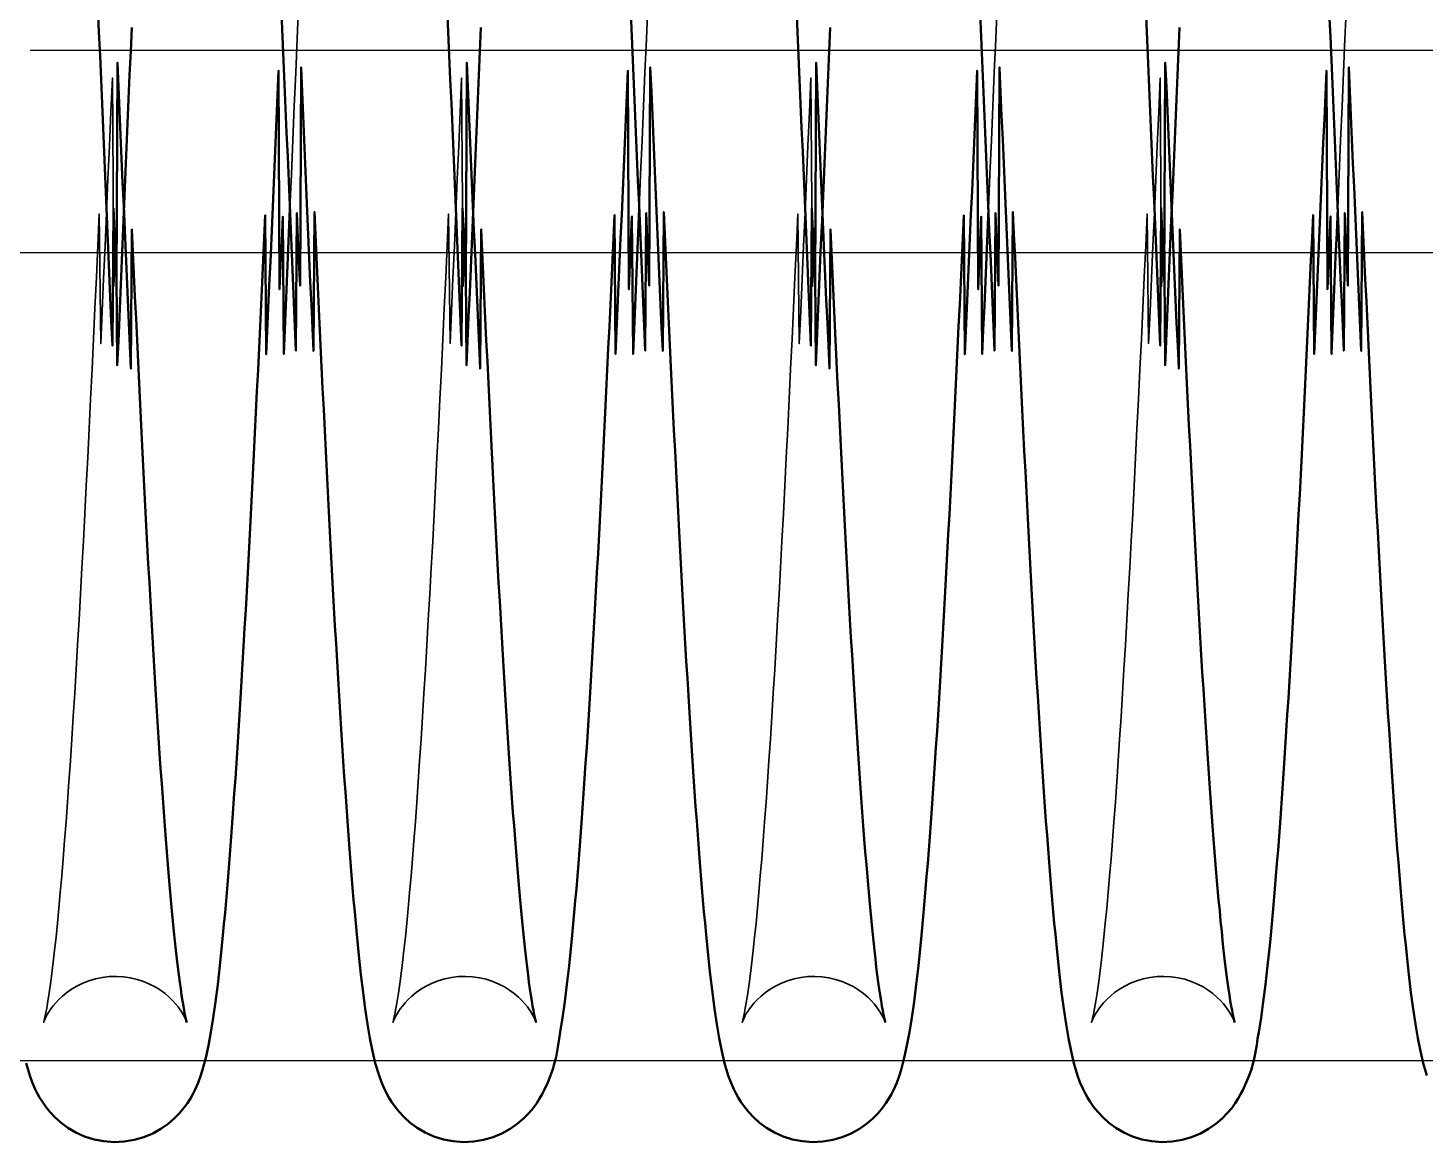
# Model space of a CAD drawing. Header units: millimetres. Extents: x 1448 to 104164, y -19509 to -89.
# Drawn here: x 81597.3 to 81666.4, y -3056.7 to -3001.5 of the extents above; entities that cross this region are included whole.
import ezdxf

# ---------------------------------------------------------------- set-up
doc = ezdxf.new("R2010")
doc.units = ezdxf.units.MM
doc.header["$LTSCALE"] = 60
doc.header["$MEASUREMENT"] = 0
doc.linetypes.add('CENTER', pattern=[2, 1.25, -0.25, 0.25, -0.25])
doc.layers.get('0').update_dxf_attribs({"linetype": 'CONTINUOUS'})
doc.layers.add('cen', color=14, linetype='CONTINUOUS')
doc.layers.add('가려진 것(ISO)', color=7, linetype='CONTINUOUS', lineweight=35)
doc.layers.add('가시적인 것(ISO)', color=7, linetype='CONTINUOUS', lineweight=50)

# ---------------------------------------------------------------- blocks, each defined once
blk = doc.blocks.new('토션스프링1')
at = {"layer": '가려진 것(ISO)', "flags": 128}
for points in [[(21463145.864, -50955456.939), (21463145.792, -50955458.591), (21463145.72, -50955460.254), (21463145.648, -50955461.926), (21463145.577, -50955463.606), (21463145.505, -50955465.292), (21463145.433, -50955466.982)], [(21463163.139, -50955456.936), (21463163.068, -50955458.59), (21463162.996, -50955460.254), (21463162.924, -50955461.927), (21463162.852, -50955463.607), (21463162.78, -50955465.293), (21463162.709, -50955466.981)], [(21463180.415, -50955456.939), (21463180.343, -50955458.591), (21463180.272, -50955460.254), (21463180.2, -50955461.926), (21463180.128, -50955463.606), (21463180.056, -50955465.292), (21463179.984, -50955466.982)], [(21463197.691, -50955456.936), (21463197.619, -50955458.59), (21463197.547, -50955460.254), (21463197.476, -50955461.927), (21463197.404, -50955463.607), (21463197.332, -50955465.293), (21463197.26, -50955466.981)], [(21463140.335, -50955507.244), (21463140.331, -50955507.229), (21463140.311, -50955507.177), (21463140.27, -50955507.083), (21463140.2, -50955506.94), (21463140.149, -50955506.847), (21463140.084, -50955506.739), (21463140.003, -50955506.617), (21463139.903, -50955506.478), (21463139.78, -50955506.326), (21463139.633, -50955506.163), (21463139.459, -50955505.994), (21463139.258, -50955505.822), (21463139.027, -50955505.652), (21463138.771, -50955505.491), (21463138.491, -50955505.344), (21463138.191, -50955505.217), (21463137.872, -50955505.114), (21463137.538, -50955505.035), (21463137.195, -50955504.985), (21463136.849, -50955504.965), (21463136.501, -50955504.976), (21463136.157, -50955505.017), (21463135.82, -50955505.086), (21463135.496, -50955505.182), (21463135.19, -50955505.303), (21463134.903, -50955505.445), (21463134.639, -50955505.602), (21463134.4, -50955505.768), (21463134.19, -50955505.94), (21463134.008, -50955506.111), (21463133.853, -50955506.277), (21463133.723, -50955506.432), (21463133.616, -50955506.572), (21463133.528, -50955506.699), (21463133.458, -50955506.811), (21463133.402, -50955506.91), (21463133.327, -50955507.065), (21463133.284, -50955507.166), (21463133.262, -50955507.224), (21463133.255, -50955507.244), (21463133.258, -50955507.234), (21463133.268, -50955507.197), (21463133.283, -50955507.137), (21463133.302, -50955507.056), (21463133.349, -50955506.837), (21463133.405, -50955506.547), (21463133.467, -50955506.195), (21463133.531, -50955505.788), (21463133.596, -50955505.333), (21463133.662, -50955504.827), (21463133.729, -50955504.272), (21463133.798, -50955503.671), (21463133.867, -50955503.023), (21463133.937, -50955502.331), (21463134.007, -50955501.596), (21463134.078, -50955500.819), (21463134.149, -50955500.001), (21463134.22, -50955499.144), (21463134.292, -50955498.25), (21463134.363, -50955497.319), (21463134.433, -50955496.353), (21463134.504, -50955495.347), (21463134.576, -50955494.304), (21463134.647, -50955493.225), (21463134.718, -50955492.111), (21463134.79, -50955490.962), (21463134.862, -50955489.781), (21463134.933, -50955488.569), (21463135.005, -50955487.327), (21463135.076, -50955486.056), (21463135.148, -50955484.757), (21463135.219, -50955483.432), (21463135.291, -50955482.082), (21463135.362, -50955480.705), (21463135.433, -50955479.3), (21463135.505, -50955477.869), (21463135.577, -50955476.413), (21463135.648, -50955474.934), (21463135.72, -50955473.433), (21463135.792, -50955471.913), (21463135.864, -50955470.373), (21463135.935, -50955468.817), (21463136.007, -50955467.245), (21463136.079, -50955473.659), (21463136.15, -50955472.061), (21463136.221, -50955470.451), (21463136.293, -50955468.826), (21463136.365, -50955467.186), (21463136.436, -50955465.534), (21463136.508, -50955463.871), (21463136.58, -50955462.2), (21463136.651, -50955460.521), (21463136.723, -50955470.836), (21463136.795, -50955469.147)], [(21463157.611, -50955507.244), (21463157.606, -50955507.229), (21463157.587, -50955507.177), (21463157.546, -50955507.083), (21463157.475, -50955506.94), (21463157.424, -50955506.847), (21463157.36, -50955506.739), (21463157.279, -50955506.616), (21463157.178, -50955506.478), (21463157.055, -50955506.325), (21463156.908, -50955506.162), (21463156.734, -50955505.993), (21463156.533, -50955505.821), (21463156.303, -50955505.652), (21463156.046, -50955505.491), (21463155.766, -50955505.344), (21463155.465, -50955505.217), (21463155.146, -50955505.113), (21463154.813, -50955505.035), (21463154.47, -50955504.985), (21463154.122, -50955504.965), (21463153.775, -50955504.976), (21463153.431, -50955505.017), (21463153.094, -50955505.087), (21463152.77, -50955505.183), (21463152.464, -50955505.304), (21463152.177, -50955505.445), (21463151.913, -50955505.603), (21463151.675, -50955505.77), (21463151.464, -50955505.941), (21463151.283, -50955506.112), (21463151.128, -50955506.278), (21463150.998, -50955506.433), (21463150.892, -50955506.574), (21463150.805, -50955506.702), (21463150.735, -50955506.815), (21463150.68, -50955506.913), (21463150.604, -50955507.065), (21463150.56, -50955507.166), (21463150.538, -50955507.223), (21463150.53, -50955507.244), (21463150.533, -50955507.234), (21463150.544, -50955507.197), (21463150.56, -50955507.136), (21463150.579, -50955507.055), (21463150.626, -50955506.836), (21463150.68, -50955506.549), (21463150.741, -50955506.199), (21463150.805, -50955505.792), (21463150.872, -50955505.333), (21463150.938, -50955504.828), (21463151.005, -50955504.275), (21463151.074, -50955503.674), (21463151.143, -50955503.027), (21463151.212, -50955502.336), (21463151.283, -50955501.601), (21463151.353, -50955500.825), (21463151.424, -50955500.007), (21463151.495, -50955499.15), (21463151.567, -50955498.254), (21463151.638, -50955497.322), (21463151.709, -50955496.353), (21463151.78, -50955495.35), (21463151.851, -50955494.31), (21463151.922, -50955493.232), (21463151.994, -50955492.119), (21463152.065, -50955490.971), (21463152.137, -50955489.79), (21463152.208, -50955488.577), (21463152.28, -50955487.333), (21463152.352, -50955486.061), (21463152.423, -50955484.76), (21463152.495, -50955483.433), (21463152.566, -50955482.08), (21463152.638, -50955480.703), (21463152.709, -50955479.301), (21463152.781, -50955477.873), (21463152.852, -50955476.418), (21463152.924, -50955474.94), (21463152.996, -50955473.44), (21463153.067, -50955471.919), (21463153.139, -50955470.378), (21463153.211, -50955468.82), (21463153.283, -50955467.246), (21463153.354, -50955473.657), (21463153.426, -50955472.056), (21463153.498, -50955470.443), (21463153.569, -50955468.82), (21463153.64, -50955467.183), (21463153.712, -50955465.534), (21463153.784, -50955463.872), (21463153.855, -50955462.202), (21463153.927, -50955460.523), (21463153.999, -50955470.837), (21463154.071, -50955469.147)], [(21463174.887, -50955507.244), (21463174.882, -50955507.229), (21463174.863, -50955507.177), (21463174.822, -50955507.083), (21463174.751, -50955506.94), (21463174.7, -50955506.847), (21463174.635, -50955506.739), (21463174.554, -50955506.617), (21463174.454, -50955506.478), (21463174.331, -50955506.326), (21463174.184, -50955506.163), (21463174.011, -50955505.994), (21463173.809, -50955505.822), (21463173.579, -50955505.652), (21463173.323, -50955505.491), (21463173.043, -50955505.344), (21463172.742, -50955505.217), (21463172.423, -50955505.114), (21463172.09, -50955505.035), (21463171.747, -50955504.985), (21463171.4, -50955504.965), (21463171.053, -50955504.976), (21463170.708, -50955505.017), (21463170.371, -50955505.086), (21463170.048, -50955505.182), (21463169.742, -50955505.303), (21463169.455, -50955505.445), (21463169.19, -50955505.602), (21463168.952, -50955505.768), (21463168.742, -50955505.94), (21463168.56, -50955506.111), (21463168.404, -50955506.277), (21463168.275, -50955506.432), (21463168.167, -50955506.572), (21463168.08, -50955506.699), (21463168.009, -50955506.811), (21463167.954, -50955506.91), (21463167.879, -50955507.065), (21463167.835, -50955507.166), (21463167.813, -50955507.224), (21463167.806, -50955507.244), (21463167.809, -50955507.234), (21463167.82, -50955507.197), (21463167.835, -50955507.137), (21463167.853, -50955507.056), (21463167.9, -50955506.837), (21463167.956, -50955506.547), (21463168.018, -50955506.195), (21463168.082, -50955505.788), (21463168.147, -50955505.333), (21463168.213, -50955504.827), (21463168.281, -50955504.272), (21463168.349, -50955503.671), (21463168.418, -50955503.023), (21463168.488, -50955502.331), (21463168.559, -50955501.596), (21463168.629, -50955500.819), (21463168.701, -50955500.001), (21463168.772, -50955499.144), (21463168.843, -50955498.25), (21463168.914, -50955497.319), (21463168.985, -50955496.353), (21463169.056, -50955495.347), (21463169.127, -50955494.304), (21463169.198, -50955493.225), (21463169.27, -50955492.111), (21463169.341, -50955490.962), (21463169.413, -50955489.781), (21463169.485, -50955488.569), (21463169.556, -50955487.327), (21463169.628, -50955486.056), (21463169.699, -50955484.757), (21463169.771, -50955483.432), (21463169.842, -50955482.082), (21463169.913, -50955480.705), (21463169.985, -50955479.3), (21463170.057, -50955477.869), (21463170.128, -50955476.413), (21463170.2, -50955474.934), (21463170.272, -50955473.433), (21463170.343, -50955471.913), (21463170.415, -50955470.373), (21463170.487, -50955468.817), (21463170.559, -50955467.245), (21463170.63, -50955473.659), (21463170.702, -50955472.061), (21463170.773, -50955470.451), (21463170.844, -50955468.826), (21463170.916, -50955467.186), (21463170.988, -50955465.534), (21463171.059, -50955463.871), (21463171.131, -50955462.2), (21463171.203, -50955460.521), (21463171.275, -50955470.836), (21463171.347, -50955469.147)], [(21463192.163, -50955507.244), (21463192.158, -50955507.229), (21463192.138, -50955507.177), (21463192.098, -50955507.083), (21463192.027, -50955506.94), (21463191.976, -50955506.847), (21463191.911, -50955506.739), (21463191.83, -50955506.616), (21463191.73, -50955506.478), (21463191.607, -50955506.325), (21463191.459, -50955506.162), (21463191.286, -50955505.993), (21463191.085, -50955505.821), (21463190.854, -50955505.652), (21463190.597, -50955505.491), (21463190.317, -50955505.344), (21463190.017, -50955505.217), (21463189.698, -50955505.113), (21463189.364, -50955505.035), (21463189.021, -50955504.985), (21463188.674, -50955504.965), (21463188.327, -50955504.976), (21463187.982, -50955505.017), (21463187.645, -50955505.087), (21463187.322, -50955505.183), (21463187.015, -50955505.304), (21463186.729, -50955505.445), (21463186.465, -50955505.603), (21463186.226, -50955505.77), (21463186.016, -50955505.941), (21463185.834, -50955506.112), (21463185.679, -50955506.278), (21463185.55, -50955506.433), (21463185.443, -50955506.574), (21463185.356, -50955506.702), (21463185.287, -50955506.815), (21463185.232, -50955506.913), (21463185.155, -50955507.065), (21463185.111, -50955507.166), (21463185.089, -50955507.223), (21463185.082, -50955507.244), (21463185.085, -50955507.234), (21463185.095, -50955507.197), (21463185.111, -50955507.136), (21463185.131, -50955507.055), (21463185.177, -50955506.836), (21463185.232, -50955506.549), (21463185.292, -50955506.199), (21463185.357, -50955505.792), (21463185.423, -50955505.333), (21463185.49, -50955504.828), (21463185.557, -50955504.275), (21463185.625, -50955503.674), (21463185.694, -50955503.027), (21463185.764, -50955502.336), (21463185.834, -50955501.601), (21463185.905, -50955500.825), (21463185.976, -50955500.007), (21463186.047, -50955499.15), (21463186.118, -50955498.254), (21463186.189, -50955497.322), (21463186.261, -50955496.353), (21463186.332, -50955495.35), (21463186.403, -50955494.31), (21463186.474, -50955493.232), (21463186.545, -50955492.119), (21463186.617, -50955490.971), (21463186.688, -50955489.79), (21463186.76, -50955488.577), (21463186.832, -50955487.333), (21463186.903, -50955486.061), (21463186.975, -50955484.76), (21463187.046, -50955483.433), (21463187.118, -50955482.08), (21463187.189, -50955480.703), (21463187.261, -50955479.301), (21463187.332, -50955477.873), (21463187.404, -50955476.418), (21463187.475, -50955474.94), (21463187.547, -50955473.44), (21463187.619, -50955471.919), (21463187.691, -50955470.378), (21463187.763, -50955468.82), (21463187.834, -50955467.246), (21463187.906, -50955473.657), (21463187.978, -50955472.056), (21463188.049, -50955470.443), (21463188.12, -50955468.82), (21463188.192, -50955467.183), (21463188.263, -50955465.534), (21463188.335, -50955463.872), (21463188.407, -50955462.202), (21463188.479, -50955460.523), (21463188.55, -50955470.837), (21463188.622, -50955469.147)]]:
    blk.add_lwpolyline(points, dxfattribs=at)
at = {"layer": '가시적인 것(ISO)', "flags": 128}
for points in [[(21463135.94, -50955457.062), (21463135.991, -50955458.238), (21463136.041, -50955459.419), (21463136.092, -50955460.603), (21463136.143, -50955461.792), (21463136.194, -50955462.983), (21463136.245, -50955464.177), (21463136.296, -50955465.372), (21463136.347, -50955466.569), (21463136.398, -50955467.766), (21463136.449, -50955468.964), (21463136.499, -50955470.161), (21463136.55, -50955471.359), (21463136.601, -50955472.559), (21463136.652, -50955473.761), (21463136.702, -50955466.962), (21463136.753, -50955468.164), (21463136.804, -50955469.365), (21463136.855, -50955470.564), (21463136.906, -50955459.762), (21463136.957, -50955460.956), (21463137.008, -50955462.148), (21463137.059, -50955463.336), (21463137.11, -50955464.519), (21463137.161, -50955465.698), (21463137.212, -50955466.871), (21463137.263, -50955468.037), (21463137.313, -50955469.197), (21463137.364, -50955470.349), (21463137.415, -50955471.494), (21463137.466, -50955472.634), (21463137.516, -50955473.768), (21463137.567, -50955474.895), (21463137.618, -50955468.016), (21463137.669, -50955469.129), (21463137.72, -50955470.234), (21463137.771, -50955471.33), (21463137.822, -50955472.417), (21463137.873, -50955473.494), (21463137.924, -50955474.561), (21463137.975, -50955475.618), (21463138.026, -50955476.662), (21463138.076, -50955477.695), (21463138.127, -50955478.715), (21463138.178, -50955479.722), (21463138.229, -50955480.716), (21463138.279, -50955481.695), (21463138.33, -50955482.662), (21463138.381, -50955483.616), (21463138.431, -50955484.558), (21463138.482, -50955485.486), (21463138.533, -50955486.401), (21463138.584, -50955487.302), (21463138.635, -50955488.187), (21463138.686, -50955489.058), (21463138.736, -50955489.913), (21463138.787, -50955490.752), (21463138.838, -50955491.575), (21463138.889, -50955492.38), (21463138.939, -50955493.168), (21463138.99, -50955493.939), (21463139.04, -50955494.69), (21463139.091, -50955495.423), (21463139.141, -50955496.137), (21463139.192, -50955496.834), (21463139.242, -50955497.512), (21463139.292, -50955498.172), (21463139.343, -50955498.813), (21463139.393, -50955499.434), (21463139.443, -50955500.037), (21463139.494, -50955500.619), (21463139.544, -50955501.181), (21463139.593, -50955501.721), (21463139.643, -50955502.241), (21463139.693, -50955502.739), (21463139.742, -50955503.214), (21463139.791, -50955503.667), (21463139.839, -50955504.097), (21463139.888, -50955504.505), (21463139.936, -50955504.89), (21463139.984, -50955505.251), (21463140.031, -50955505.587), (21463140.077, -50955505.898), (21463140.121, -50955506.18), (21463140.164, -50955506.435), (21463140.204, -50955506.66), (21463140.242, -50955506.854), (21463140.277, -50955507.014), (21463140.306, -50955507.137), (21463140.327, -50955507.216), (21463140.335, -50955507.244)], [(21463136.795, -50955469.147), (21463136.846, -50955467.947), (21463136.897, -50955474.745), (21463136.948, -50955473.544), (21463136.998, -50955472.344), (21463137.049, -50955471.145), (21463137.1, -50955469.947), (21463137.151, -50955468.75), (21463137.201, -50955467.551), (21463137.252, -50955466.353), (21463137.303, -50955465.156), (21463137.354, -50955463.96), (21463137.405, -50955462.766), (21463137.456, -50955461.575), (21463137.507, -50955460.387), (21463137.558, -50955459.203), (21463137.609, -50955458.023)], [(21463153.215, -50955457.057), (21463153.266, -50955458.232), (21463153.317, -50955459.413), (21463153.368, -50955460.597), (21463153.419, -50955461.786), (21463153.47, -50955462.978), (21463153.521, -50955464.173), (21463153.572, -50955465.37), (21463153.623, -50955466.568), (21463153.674, -50955467.767), (21463153.724, -50955468.966), (21463153.775, -50955470.165), (21463153.826, -50955471.363), (21463153.877, -50955472.561), (21463153.927, -50955473.761), (21463153.978, -50955466.961), (21463154.029, -50955468.161), (21463154.08, -50955469.361), (21463154.131, -50955470.559), (21463154.182, -50955459.756), (21463154.233, -50955460.951), (21463154.284, -50955462.142), (21463154.335, -50955463.331), (21463154.386, -50955464.515), (21463154.437, -50955465.694), (21463154.487, -50955466.868), (21463154.538, -50955468.036), (21463154.589, -50955469.198), (21463154.64, -50955470.352), (21463154.691, -50955471.499), (21463154.741, -50955472.637), (21463154.792, -50955473.77), (21463154.843, -50955474.895), (21463154.894, -50955468.014), (21463154.945, -50955469.126), (21463154.995, -50955470.23), (21463155.046, -50955471.326), (21463155.097, -50955472.413), (21463155.148, -50955473.49), (21463155.199, -50955474.557), (21463155.25, -50955475.613), (21463155.301, -50955476.659), (21463155.352, -50955477.692), (21463155.403, -50955478.714), (21463155.454, -50955479.722), (21463155.504, -50955480.718), (21463155.555, -50955481.699), (21463155.606, -50955482.666), (21463155.656, -50955483.619), (21463155.707, -50955484.559), (21463155.758, -50955485.486), (21463155.809, -50955486.4), (21463155.859, -50955487.3), (21463155.91, -50955488.185), (21463155.961, -50955489.055), (21463156.012, -50955489.91), (21463156.063, -50955490.749), (21463156.114, -50955491.572), (21463156.164, -50955492.378), (21463156.215, -50955493.166), (21463156.266, -50955493.937), (21463156.316, -50955494.69), (21463156.367, -50955495.425), (21463156.417, -50955496.14), (21463156.467, -50955496.836), (21463156.518, -50955497.513), (21463156.568, -50955498.172), (21463156.618, -50955498.813), (21463156.669, -50955499.434), (21463156.719, -50955500.036), (21463156.769, -50955500.618), (21463156.819, -50955501.18), (21463156.869, -50955501.72), (21463156.919, -50955502.24), (21463156.968, -50955502.738), (21463157.018, -50955503.214), (21463157.066, -50955503.667), (21463157.115, -50955504.098), (21463157.163, -50955504.505), (21463157.211, -50955504.889), (21463157.259, -50955505.25), (21463157.306, -50955505.587), (21463157.352, -50955505.897), (21463157.397, -50955506.181), (21463157.44, -50955506.435), (21463157.48, -50955506.66), (21463157.518, -50955506.854), (21463157.553, -50955507.014), (21463157.582, -50955507.137), (21463157.603, -50955507.216), (21463157.611, -50955507.244)], [(21463154.071, -50955469.147), (21463154.122, -50955467.946), (21463154.173, -50955474.743), (21463154.224, -50955473.54), (21463154.274, -50955472.338), (21463154.325, -50955471.136), (21463154.376, -50955469.936), (21463154.427, -50955468.738), (21463154.477, -50955467.543), (21463154.528, -50955466.347), (21463154.579, -50955465.152), (21463154.63, -50955463.958), (21463154.681, -50955462.766), (21463154.732, -50955461.575), (21463154.783, -50955460.388), (21463154.834, -50955459.204), (21463154.885, -50955458.024)], [(21463170.491, -50955457.062), (21463170.542, -50955458.238), (21463170.593, -50955459.419), (21463170.644, -50955460.603), (21463170.695, -50955461.792), (21463170.746, -50955462.983), (21463170.797, -50955464.177), (21463170.848, -50955465.372), (21463170.899, -50955466.569), (21463170.949, -50955467.766), (21463171, -50955468.964), (21463171.051, -50955470.161), (21463171.101, -50955471.359), (21463171.152, -50955472.559), (21463171.203, -50955473.761), (21463171.254, -50955466.962), (21463171.305, -50955468.164), (21463171.356, -50955469.365), (21463171.407, -50955470.564), (21463171.458, -50955459.762), (21463171.509, -50955460.956), (21463171.56, -50955462.148), (21463171.611, -50955463.336), (21463171.662, -50955464.519), (21463171.712, -50955465.698), (21463171.763, -50955466.871), (21463171.814, -50955468.037), (21463171.865, -50955469.197), (21463171.916, -50955470.349), (21463171.966, -50955471.494), (21463172.017, -50955472.634), (21463172.068, -50955473.768), (21463172.119, -50955474.895), (21463172.17, -50955468.016), (21463172.22, -50955469.129), (21463172.271, -50955470.234), (21463172.322, -50955471.33), (21463172.373, -50955472.417), (21463172.424, -50955473.494), (21463172.475, -50955474.561), (21463172.526, -50955475.618), (21463172.577, -50955476.662), (21463172.628, -50955477.695), (21463172.679, -50955478.715), (21463172.729, -50955479.722), (21463172.78, -50955480.716), (21463172.831, -50955481.695), (21463172.881, -50955482.662), (21463172.932, -50955483.616), (21463172.983, -50955484.558), (21463173.034, -50955485.486), (21463173.084, -50955486.401), (21463173.135, -50955487.302), (21463173.186, -50955488.187), (21463173.237, -50955489.058), (21463173.288, -50955489.913), (21463173.339, -50955490.752), (21463173.389, -50955491.575), (21463173.44, -50955492.38), (21463173.491, -50955493.168), (21463173.541, -50955493.939), (21463173.592, -50955494.69), (21463173.642, -50955495.423), (21463173.693, -50955496.137), (21463173.743, -50955496.834), (21463173.794, -50955497.512), (21463173.844, -50955498.172), (21463173.894, -50955498.813), (21463173.945, -50955499.434), (21463173.995, -50955500.037), (21463174.045, -50955500.619), (21463174.095, -50955501.181), (21463174.145, -50955501.721), (21463174.195, -50955502.241), (21463174.244, -50955502.739), (21463174.293, -50955503.214), (21463174.342, -50955503.667), (21463174.391, -50955504.097), (21463174.439, -50955504.505), (21463174.488, -50955504.89), (21463174.535, -50955505.251), (21463174.582, -50955505.587), (21463174.628, -50955505.898), (21463174.672, -50955506.18), (21463174.715, -50955506.435), (21463174.756, -50955506.66), (21463174.794, -50955506.854), (21463174.829, -50955507.014), (21463174.858, -50955507.137), (21463174.879, -50955507.216), (21463174.887, -50955507.244)], [(21463171.347, -50955469.147), (21463171.397, -50955467.947), (21463171.448, -50955474.745), (21463171.499, -50955473.544), (21463171.55, -50955472.344), (21463171.601, -50955471.145), (21463171.651, -50955469.947), (21463171.702, -50955468.75), (21463171.753, -50955467.551), (21463171.804, -50955466.353), (21463171.855, -50955465.156), (21463171.905, -50955463.96), (21463171.956, -50955462.766), (21463172.007, -50955461.575), (21463172.058, -50955460.387), (21463172.109, -50955459.203), (21463172.16, -50955458.023)], [(21463187.767, -50955457.057), (21463187.818, -50955458.232), (21463187.868, -50955459.413), (21463187.919, -50955460.597), (21463187.97, -50955461.786), (21463188.021, -50955462.978), (21463188.072, -50955464.173), (21463188.123, -50955465.37), (21463188.174, -50955466.568), (21463188.225, -50955467.767), (21463188.276, -50955468.966), (21463188.327, -50955470.165), (21463188.377, -50955471.363), (21463188.428, -50955472.561), (21463188.479, -50955473.761), (21463188.53, -50955466.961), (21463188.58, -50955468.161), (21463188.631, -50955469.361), (21463188.682, -50955470.559), (21463188.733, -50955459.756), (21463188.784, -50955460.951), (21463188.835, -50955462.142), (21463188.886, -50955463.331), (21463188.937, -50955464.515), (21463188.988, -50955465.694), (21463189.039, -50955466.868), (21463189.09, -50955468.036), (21463189.141, -50955469.198), (21463189.192, -50955470.352), (21463189.242, -50955471.499), (21463189.293, -50955472.637), (21463189.344, -50955473.77), (21463189.394, -50955474.895), (21463189.445, -50955468.014), (21463189.496, -50955469.126), (21463189.547, -50955470.23), (21463189.598, -50955471.326), (21463189.649, -50955472.413), (21463189.7, -50955473.49), (21463189.751, -50955474.557), (21463189.802, -50955475.613), (21463189.853, -50955476.659), (21463189.904, -50955477.692), (21463189.954, -50955478.714), (21463190.005, -50955479.722), (21463190.056, -50955480.718), (21463190.107, -50955481.699), (21463190.157, -50955482.666), (21463190.208, -50955483.619), (21463190.259, -50955484.559), (21463190.309, -50955485.486), (21463190.36, -50955486.4), (21463190.411, -50955487.3), (21463190.462, -50955488.185), (21463190.513, -50955489.055), (21463190.563, -50955489.91), (21463190.614, -50955490.749), (21463190.665, -50955491.572), (21463190.716, -50955492.378), (21463190.766, -50955493.166), (21463190.817, -50955493.937), (21463190.868, -50955494.69), (21463190.918, -50955495.425), (21463190.969, -50955496.14), (21463191.019, -50955496.836), (21463191.069, -50955497.513), (21463191.12, -50955498.172), (21463191.17, -50955498.813), (21463191.22, -50955499.434), (21463191.271, -50955500.036), (21463191.321, -50955500.618), (21463191.371, -50955501.18), (21463191.421, -50955501.72), (21463191.47, -50955502.24), (21463191.52, -50955502.738), (21463191.569, -50955503.214), (21463191.618, -50955503.667), (21463191.667, -50955504.098), (21463191.715, -50955504.505), (21463191.763, -50955504.889), (21463191.811, -50955505.25), (21463191.858, -50955505.587), (21463191.904, -50955505.897), (21463191.948, -50955506.181), (21463191.991, -50955506.435), (21463192.032, -50955506.66), (21463192.07, -50955506.854), (21463192.104, -50955507.014), (21463192.133, -50955507.137), (21463192.154, -50955507.216), (21463192.163, -50955507.244)], [(21463188.622, -50955469.147), (21463188.673, -50955467.946), (21463188.724, -50955474.743), (21463188.775, -50955473.54), (21463188.826, -50955472.338), (21463188.877, -50955471.136), (21463188.928, -50955469.936), (21463188.978, -50955468.738), (21463189.029, -50955467.543), (21463189.08, -50955466.347), (21463189.13, -50955465.152), (21463189.181, -50955463.958), (21463189.232, -50955462.766), (21463189.283, -50955461.575), (21463189.334, -50955460.388), (21463189.385, -50955459.204), (21463189.436, -50955458.024)], [(21463145.433, -50955466.982), (21463145.382, -50955468.182), (21463145.331, -50955469.384), (21463145.28, -50955470.585), (21463145.229, -50955471.786), (21463145.179, -50955472.986), (21463145.128, -50955474.184), (21463145.077, -50955467.38), (21463145.027, -50955468.578), (21463144.976, -50955469.775), (21463144.925, -50955470.971), (21463144.874, -50955460.166), (21463144.823, -50955461.359), (21463144.772, -50955462.55), (21463144.721, -50955463.738), (21463144.67, -50955464.921), (21463144.619, -50955466.101), (21463144.568, -50955467.276), (21463144.517, -50955468.445), (21463144.466, -50955469.608), (21463144.416, -50955470.765), (21463144.365, -50955471.914), (21463144.314, -50955473.055), (21463144.263, -50955474.188), (21463144.213, -50955467.312), (21463144.162, -50955468.428), (21463144.111, -50955469.537), (21463144.06, -50955470.639), (21463144.009, -50955471.733), (21463143.958, -50955472.819), (21463143.908, -50955473.895), (21463143.857, -50955474.962), (21463143.806, -50955476.019), (21463143.755, -50955477.065), (21463143.704, -50955478.1), (21463143.653, -50955479.124), (21463143.602, -50955480.136), (21463143.551, -50955481.134), (21463143.5, -50955482.12), (21463143.449, -50955483.092), (21463143.398, -50955484.049), (21463143.347, -50955484.992), (21463143.297, -50955485.92), (21463143.246, -50955486.835), (21463143.195, -50955487.736), (21463143.144, -50955488.623), (21463143.093, -50955489.496), (21463143.042, -50955490.355), (21463142.991, -50955491.198), (21463142.94, -50955492.027), (21463142.889, -50955492.839), (21463142.838, -50955493.636), (21463142.786, -50955494.416), (21463142.735, -50955495.179), (21463142.684, -50955495.925), (21463142.633, -50955496.654), (21463142.582, -50955497.364), (21463142.53, -50955498.057), (21463142.479, -50955498.731), (21463142.428, -50955499.385), (21463142.377, -50955500.021), (21463142.326, -50955500.638), (21463142.275, -50955501.236), (21463142.224, -50955501.815), (21463142.173, -50955502.377), (21463142.122, -50955502.92), (21463142.071, -50955503.445), (21463141.967, -50955504.441), (21463141.861, -50955505.366), (21463141.753, -50955506.223), (21463141.641, -50955507.011), (21463141.524, -50955507.733), (21463141.403, -50955508.389), (21463141.271, -50955508.999), (21463141.11, -50955509.597), (21463141.013, -50955509.904), (21463140.895, -50955510.23), (21463140.735, -50955510.591), (21463140.632, -50955510.79), (21463140.511, -50955511.002), (21463140.365, -50955511.232), (21463140.187, -50955511.478), (21463139.972, -50955511.735), (21463139.712, -50955512.001), (21463139.405, -50955512.264), (21463139.049, -50955512.513), (21463138.646, -50955512.736), (21463138.204, -50955512.921), (21463137.733, -50955513.059), (21463137.241, -50955513.14), (21463136.738, -50955513.163), (21463136.237, -50955513.127), (21463135.749, -50955513.032), (21463135.282, -50955512.883), (21463134.849, -50955512.689), (21463134.458, -50955512.46), (21463134.113, -50955512.205), (21463133.815, -50955511.94), (21463133.565, -50955511.676), (21463133.359, -50955511.42), (21463133.189, -50955511.178), (21463133.05, -50955510.952), (21463132.934, -50955510.743), (21463132.837, -50955510.548), (21463132.685, -50955510.193), (21463132.565, -50955509.868), (21463132.384, -50955509.263)], [(21463162.709, -50955466.981), (21463162.658, -50955468.181), (21463162.607, -50955469.381), (21463162.556, -50955470.581), (21463162.505, -50955471.78), (21463162.455, -50955472.977), (21463162.404, -50955474.175), (21463162.353, -50955467.374), (21463162.303, -50955468.573), (21463162.252, -50955469.772), (21463162.201, -50955470.97), (21463162.15, -50955460.166), (21463162.099, -50955461.36), (21463162.048, -50955462.551), (21463161.997, -50955463.739), (21463161.946, -50955464.923), (21463161.895, -50955466.102), (21463161.844, -50955467.276), (21463161.793, -50955468.445), (21463161.742, -50955469.607), (21463161.691, -50955470.761), (21463161.641, -50955471.909), (21463161.59, -50955473.048), (21463161.539, -50955474.179), (21463161.489, -50955467.304), (21463161.438, -50955468.422), (21463161.387, -50955469.533), (21463161.336, -50955470.636), (21463161.285, -50955471.732), (21463161.234, -50955472.818), (21463161.183, -50955473.895), (21463161.132, -50955474.963), (21463161.081, -50955476.02), (21463161.03, -50955477.066), (21463160.979, -50955478.101), (21463160.928, -50955479.125), (21463160.877, -50955480.135), (21463160.827, -50955481.133), (21463160.776, -50955482.117), (21463160.725, -50955483.087), (21463160.674, -50955484.043), (21463160.623, -50955484.985), (21463160.573, -50955485.914), (21463160.522, -50955486.83), (21463160.471, -50955487.732), (21463160.42, -50955488.621), (21463160.369, -50955489.495), (21463160.318, -50955490.354), (21463160.267, -50955491.198), (21463160.216, -50955492.027), (21463160.164, -50955492.84), (21463160.113, -50955493.637), (21463160.062, -50955494.417), (21463160.011, -50955495.18), (21463159.96, -50955495.925), (21463159.909, -50955496.653), (21463159.857, -50955497.363), (21463159.806, -50955498.054), (21463159.755, -50955498.726), (21463159.704, -50955499.38), (21463159.653, -50955500.015), (21463159.602, -50955500.632), (21463159.551, -50955501.231), (21463159.5, -50955501.812), (21463159.449, -50955502.375), (21463159.397, -50955502.92), (21463159.345, -50955503.446), (21463159.241, -50955504.446), (21463159.134, -50955505.374), (21463159.026, -50955506.232), (21463158.914, -50955507.018), (21463158.8, -50955507.733), (21463158.749, -50955508.059), (21463158.701, -50955508.367), (21463158.596, -50955508.956), (21463158.527, -50955509.251), (21463158.439, -50955509.554), (21463158.328, -50955509.874), (21463158.187, -50955510.216), (21463158.01, -50955510.588), (21463157.907, -50955510.788), (21463157.787, -50955511.002), (21463157.641, -50955511.234), (21463157.463, -50955511.479), (21463157.247, -50955511.736), (21463156.988, -50955512.001), (21463156.68, -50955512.264), (21463156.325, -50955512.513), (21463155.922, -50955512.736), (21463155.48, -50955512.921), (21463155.009, -50955513.059), (21463154.517, -50955513.14), (21463154.014, -50955513.163), (21463153.512, -50955513.127), (21463153.025, -50955513.032), (21463152.559, -50955512.883), (21463152.125, -50955512.689), (21463151.734, -50955512.46), (21463151.389, -50955512.206), (21463151.091, -50955511.94), (21463150.841, -50955511.675), (21463150.635, -50955511.42), (21463150.465, -50955511.178), (21463150.326, -50955510.952), (21463150.21, -50955510.743), (21463150.113, -50955510.548), (21463149.961, -50955510.193), (21463149.842, -50955509.869), (21463149.659, -50955509.262), (21463149.52, -50955508.665), (21463149.394, -50955508.03), (21463149.274, -50955507.335), (21463149.161, -50955506.578), (21463149.052, -50955505.757), (21463148.947, -50955504.868), (21463148.843, -50955503.91), (21463148.792, -50955503.403), (21463148.741, -50955502.878), (21463148.69, -50955502.334), (21463148.639, -50955501.77), (21463148.587, -50955501.187), (21463148.536, -50955500.584), (21463148.484, -50955499.962), (21463148.433, -50955499.32), (21463148.381, -50955498.659), (21463148.33, -50955497.979), (21463148.279, -50955497.281), (21463148.227, -50955496.566), (21463148.176, -50955495.833), (21463148.124, -50955495.082), (21463148.073, -50955494.315), (21463148.022, -50955493.531), (21463147.97, -50955492.731), (21463147.919, -50955491.915), (21463147.868, -50955491.084), (21463147.817, -50955490.237), (21463147.766, -50955489.376), (21463147.715, -50955488.501), (21463147.664, -50955487.611), (21463147.613, -50955486.708), (21463147.562, -50955485.791), (21463147.511, -50955484.861), (21463147.461, -50955483.917), (21463147.41, -50955482.957), (21463147.359, -50955481.984), (21463147.308, -50955480.996), (21463147.257, -50955479.996), (21463147.206, -50955478.982), (21463147.155, -50955477.957), (21463147.104, -50955476.92), (21463147.053, -50955475.872), (21463147.002, -50955474.813), (21463146.951, -50955473.745), (21463146.9, -50955472.667), (21463146.849, -50955471.579), (21463146.798, -50955470.484), (21463146.748, -50955469.38), (21463146.697, -50955468.269), (21463146.646, -50955467.151), (21463146.595, -50955474.027), (21463146.545, -50955472.893), (21463146.494, -50955471.752), (21463146.443, -50955470.602), (21463146.392, -50955469.445), (21463146.341, -50955468.281), (21463146.29, -50955467.111), (21463146.239, -50955465.936), (21463146.188, -50955464.756), (21463146.137, -50955463.571), (21463146.086, -50955462.383), (21463146.035, -50955461.191), (21463145.985, -50955459.997), (21463145.934, -50955470.801), (21463145.883, -50955469.604), (21463145.832, -50955468.406), (21463145.781, -50955467.208), (21463145.731, -50955474.011), (21463145.68, -50955472.814), (21463145.629, -50955471.615), (21463145.578, -50955470.414), (21463145.528, -50955469.213), (21463145.477, -50955468.013), (21463145.426, -50955466.812), (21463145.375, -50955465.613), (21463145.324, -50955464.416), (21463145.273, -50955463.221), (21463145.222, -50955462.029), (21463145.171, -50955460.841), (21463145.12, -50955459.657), (21463145.069, -50955458.479), (21463145.018, -50955457.305)], [(21463179.984, -50955466.982), (21463179.933, -50955468.182), (21463179.883, -50955469.384), (21463179.832, -50955470.585), (21463179.781, -50955471.786), (21463179.73, -50955472.986), (21463179.679, -50955474.184), (21463179.629, -50955467.38), (21463179.578, -50955468.578), (21463179.527, -50955469.775), (21463179.476, -50955470.971), (21463179.426, -50955460.166), (21463179.375, -50955461.359), (21463179.324, -50955462.55), (21463179.273, -50955463.738), (21463179.222, -50955464.921), (21463179.171, -50955466.101), (21463179.12, -50955467.276), (21463179.069, -50955468.445), (21463179.018, -50955469.608), (21463178.967, -50955470.765), (21463178.916, -50955471.914), (21463178.865, -50955473.055), (21463178.815, -50955474.188), (21463178.764, -50955467.312), (21463178.713, -50955468.428), (21463178.663, -50955469.537), (21463178.612, -50955470.639), (21463178.561, -50955471.733), (21463178.51, -50955472.819), (21463178.459, -50955473.895), (21463178.408, -50955474.962), (21463178.357, -50955476.019), (21463178.306, -50955477.065), (21463178.255, -50955478.1), (21463178.204, -50955479.124), (21463178.153, -50955480.136), (21463178.102, -50955481.134), (21463178.051, -50955482.12), (21463178, -50955483.092), (21463177.95, -50955484.049), (21463177.899, -50955484.992), (21463177.848, -50955485.92), (21463177.797, -50955486.835), (21463177.746, -50955487.736), (21463177.696, -50955488.623), (21463177.645, -50955489.496), (21463177.594, -50955490.355), (21463177.542, -50955491.198), (21463177.491, -50955492.027), (21463177.44, -50955492.839), (21463177.389, -50955493.636), (21463177.338, -50955494.416), (21463177.287, -50955495.179), (21463177.235, -50955495.925), (21463177.184, -50955496.654), (21463177.133, -50955497.364), (21463177.082, -50955498.057), (21463177.031, -50955498.731), (21463176.979, -50955499.385), (21463176.928, -50955500.021), (21463176.877, -50955500.638), (21463176.826, -50955501.236), (21463176.776, -50955501.815), (21463176.725, -50955502.377), (21463176.674, -50955502.92), (21463176.622, -50955503.445), (21463176.518, -50955504.441), (21463176.413, -50955505.366), (21463176.304, -50955506.223), (21463176.192, -50955507.011), (21463176.076, -50955507.733), (21463175.955, -50955508.389), (21463175.823, -50955508.999), (21463175.661, -50955509.597), (21463175.565, -50955509.904), (21463175.447, -50955510.23), (21463175.286, -50955510.591), (21463175.183, -50955510.79), (21463175.062, -50955511.002), (21463174.916, -50955511.232), (21463174.739, -50955511.478), (21463174.523, -50955511.735), (21463174.264, -50955512.001), (21463173.956, -50955512.264), (21463173.6, -50955512.513), (21463173.197, -50955512.736), (21463172.756, -50955512.921), (21463172.285, -50955513.059), (21463171.792, -50955513.14), (21463171.289, -50955513.163), (21463170.788, -50955513.127), (21463170.3, -50955513.032), (21463169.834, -50955512.883), (21463169.401, -50955512.689), (21463169.01, -50955512.46), (21463168.664, -50955512.205), (21463168.366, -50955511.94), (21463168.117, -50955511.676), (21463167.911, -50955511.42), (21463167.741, -50955511.178), (21463167.602, -50955510.952), (21463167.486, -50955510.743), (21463167.389, -50955510.548), (21463167.237, -50955510.193), (21463167.117, -50955509.868), (21463166.936, -50955509.263), (21463166.796, -50955508.666), (21463166.668, -50955508.026), (21463166.548, -50955507.331), (21463166.436, -50955506.578), (21463166.328, -50955505.761), (21463166.224, -50955504.877), (21463166.173, -50955504.408), (21463166.122, -50955503.921), (21463166.07, -50955503.414), (21463166.019, -50955502.888), (21463165.967, -50955502.341), (21463165.915, -50955501.774), (21463165.863, -50955501.188), (21463165.812, -50955500.582), (21463165.76, -50955499.957), (21463165.708, -50955499.313), (21463165.657, -50955498.65), (21463165.605, -50955497.969), (21463165.554, -50955497.271), (21463165.502, -50955496.555), (21463165.451, -50955495.821), (21463165.399, -50955495.071), (21463165.348, -50955494.304), (21463165.297, -50955493.521), (21463165.245, -50955492.722), (21463165.194, -50955491.908), (21463165.143, -50955491.078), (21463165.092, -50955490.233), (21463165.041, -50955489.373), (21463164.99, -50955488.499), (21463164.94, -50955487.611), (21463164.889, -50955486.71), (21463164.838, -50955485.793), (21463164.787, -50955484.86), (21463164.736, -50955483.913), (21463164.685, -50955482.952), (21463164.634, -50955481.976), (21463164.583, -50955480.988), (21463164.532, -50955479.986), (21463164.481, -50955478.972), (21463164.43, -50955477.947), (21463164.379, -50955476.91), (21463164.328, -50955475.862), (21463164.277, -50955474.804), (21463164.226, -50955473.737), (21463164.176, -50955472.66), (21463164.125, -50955471.574), (21463164.074, -50955470.48), (21463164.023, -50955469.379), (21463163.973, -50955468.27), (21463163.922, -50955467.152), (21463163.871, -50955474.025), (21463163.82, -50955472.889), (21463163.769, -50955471.745), (21463163.718, -50955470.594), (21463163.668, -50955469.435), (21463163.617, -50955468.27), (21463163.566, -50955467.1), (21463163.515, -50955465.924), (21463163.464, -50955464.744), (21463163.413, -50955463.56), (21463163.362, -50955462.372), (21463163.311, -50955461.182), (21463163.26, -50955459.989), (21463163.209, -50955470.795), (21463163.158, -50955469.6), (21463163.108, -50955468.405), (21463163.057, -50955467.209), (21463163.006, -50955474.011), (21463162.956, -50955472.811), (21463162.905, -50955471.61), (21463162.854, -50955470.407), (21463162.803, -50955469.205), (21463162.752, -50955468.002), (21463162.701, -50955466.801), (21463162.65, -50955465.601), (21463162.599, -50955464.404), (21463162.548, -50955463.209), (21463162.497, -50955462.018), (21463162.446, -50955460.83), (21463162.395, -50955459.648), (21463162.344, -50955458.47), (21463162.294, -50955457.299)], [(21463197.26, -50955466.981), (21463197.209, -50955468.181), (21463197.158, -50955469.381), (21463197.108, -50955470.581), (21463197.057, -50955471.78), (21463197.006, -50955472.977), (21463196.956, -50955474.175), (21463196.905, -50955467.374), (21463196.854, -50955468.573), (21463196.803, -50955469.772), (21463196.752, -50955470.97), (21463196.701, -50955460.166), (21463196.65, -50955461.36), (21463196.599, -50955462.551), (21463196.548, -50955463.739), (21463196.497, -50955464.923), (21463196.446, -50955466.102), (21463196.396, -50955467.276), (21463196.345, -50955468.445), (21463196.294, -50955469.607), (21463196.243, -50955470.761), (21463196.192, -50955471.909), (21463196.141, -50955473.048), (21463196.091, -50955474.179), (21463196.04, -50955467.304), (21463195.989, -50955468.422), (21463195.938, -50955469.533), (21463195.888, -50955470.636), (21463195.837, -50955471.732), (21463195.786, -50955472.818), (21463195.735, -50955473.895), (21463195.684, -50955474.963), (21463195.633, -50955476.02), (21463195.582, -50955477.066), (21463195.531, -50955478.101), (21463195.48, -50955479.125), (21463195.429, -50955480.135), (21463195.378, -50955481.133), (21463195.327, -50955482.117), (21463195.276, -50955483.087), (21463195.226, -50955484.043), (21463195.175, -50955484.985), (21463195.124, -50955485.914), (21463195.073, -50955486.83), (21463195.022, -50955487.732), (21463194.971, -50955488.621), (21463194.92, -50955489.495), (21463194.869, -50955490.354), (21463194.818, -50955491.198), (21463194.767, -50955492.027), (21463194.716, -50955492.84), (21463194.665, -50955493.637), (21463194.614, -50955494.417), (21463194.562, -50955495.18), (21463194.511, -50955495.925), (21463194.46, -50955496.653), (21463194.409, -50955497.363), (21463194.358, -50955498.054), (21463194.307, -50955498.726), (21463194.256, -50955499.38), (21463194.205, -50955500.015), (21463194.154, -50955500.632), (21463194.103, -50955501.231), (21463194.052, -50955501.812), (21463194, -50955502.375), (21463193.949, -50955502.92), (21463193.897, -50955503.446), (21463193.792, -50955504.446), (21463193.686, -50955505.374), (21463193.577, -50955506.232), (21463193.466, -50955507.018), (21463193.352, -50955507.733), (21463193.3, -50955508.059), (21463193.253, -50955508.367), (21463193.147, -50955508.956), (21463193.078, -50955509.251), (21463192.991, -50955509.554), (21463192.879, -50955509.874), (21463192.738, -50955510.216), (21463192.562, -50955510.588), (21463192.459, -50955510.788), (21463192.339, -50955511.002), (21463192.193, -50955511.234), (21463192.015, -50955511.479), (21463191.799, -50955511.736), (21463191.539, -50955512.001), (21463191.231, -50955512.264), (21463190.876, -50955512.513), (21463190.474, -50955512.736), (21463190.031, -50955512.921), (21463189.56, -50955513.059), (21463189.068, -50955513.14), (21463188.565, -50955513.163), (21463188.064, -50955513.127), (21463187.576, -50955513.032), (21463187.11, -50955512.883), (21463186.676, -50955512.689), (21463186.285, -50955512.46), (21463185.94, -50955512.206), (21463185.642, -50955511.94), (21463185.392, -50955511.675), (21463185.186, -50955511.42), (21463185.017, -50955511.178), (21463184.877, -50955510.952), (21463184.762, -50955510.743), (21463184.665, -50955510.548), (21463184.512, -50955510.193), (21463184.393, -50955509.869), (21463184.21, -50955509.262), (21463184.071, -50955508.665), (21463183.945, -50955508.03), (21463183.826, -50955507.335), (21463183.712, -50955506.578), (21463183.604, -50955505.757), (21463183.498, -50955504.868), (21463183.395, -50955503.91), (21463183.344, -50955503.403), (21463183.293, -50955502.878), (21463183.242, -50955502.334), (21463183.19, -50955501.77), (21463183.139, -50955501.187), (21463183.087, -50955500.584), (21463183.036, -50955499.962), (21463182.984, -50955499.32), (21463182.933, -50955498.659), (21463182.881, -50955497.979), (21463182.83, -50955497.281), (21463182.779, -50955496.566), (21463182.727, -50955495.833), (21463182.676, -50955495.082), (21463182.624, -50955494.315), (21463182.573, -50955493.531), (21463182.522, -50955492.731), (21463182.471, -50955491.915), (21463182.419, -50955491.084), (21463182.368, -50955490.237), (21463182.317, -50955489.376), (21463182.266, -50955488.501), (21463182.215, -50955487.611), (21463182.164, -50955486.708), (21463182.114, -50955485.791), (21463182.063, -50955484.861), (21463182.012, -50955483.917), (21463181.961, -50955482.957), (21463181.91, -50955481.984), (21463181.86, -50955480.996), (21463181.809, -50955479.996), (21463181.758, -50955478.982), (21463181.707, -50955477.957), (21463181.656, -50955476.92), (21463181.605, -50955475.872), (21463181.554, -50955474.813), (21463181.503, -50955473.745), (21463181.452, -50955472.667), (21463181.401, -50955471.579), (21463181.35, -50955470.484), (21463181.299, -50955469.38), (21463181.248, -50955468.269), (21463181.198, -50955467.151), (21463181.147, -50955474.027), (21463181.096, -50955472.893), (21463181.045, -50955471.752), (21463180.995, -50955470.602), (21463180.944, -50955469.445), (21463180.893, -50955468.281), (21463180.842, -50955467.111), (21463180.791, -50955465.936), (21463180.74, -50955464.756), (21463180.689, -50955463.571), (21463180.638, -50955462.383), (21463180.587, -50955461.191), (21463180.536, -50955459.997), (21463180.485, -50955470.801), (21463180.434, -50955469.604), (21463180.383, -50955468.406), (21463180.333, -50955467.208), (21463180.282, -50955474.011), (21463180.231, -50955472.814), (21463180.181, -50955471.615), (21463180.13, -50955470.414), (21463180.079, -50955469.213), (21463180.028, -50955468.013), (21463179.977, -50955466.812), (21463179.926, -50955465.613), (21463179.875, -50955464.416), (21463179.824, -50955463.221), (21463179.773, -50955462.029), (21463179.722, -50955460.841), (21463179.671, -50955459.657), (21463179.621, -50955458.479), (21463179.57, -50955457.305)], [(21463201.668, -50955509.868), (21463201.487, -50955509.263), (21463201.347, -50955508.666), (21463201.219, -50955508.026), (21463201.1, -50955507.331), (21463200.987, -50955506.578), (21463200.88, -50955505.761), (21463200.776, -50955504.877), (21463200.724, -50955504.408), (21463200.673, -50955503.921), (21463200.622, -50955503.414), (21463200.57, -50955502.888), (21463200.518, -50955502.341), (21463200.466, -50955501.774), (21463200.415, -50955501.188), (21463200.363, -50955500.582), (21463200.311, -50955499.957), (21463200.26, -50955499.313), (21463200.208, -50955498.65), (21463200.157, -50955497.969), (21463200.105, -50955497.271), (21463200.054, -50955496.555), (21463200.002, -50955495.821), (21463199.951, -50955495.071), (21463199.899, -50955494.304), (21463199.848, -50955493.521), (21463199.797, -50955492.722), (21463199.746, -50955491.908), (21463199.695, -50955491.078), (21463199.644, -50955490.233), (21463199.593, -50955489.373), (21463199.542, -50955488.499), (21463199.491, -50955487.611), (21463199.44, -50955486.71), (21463199.389, -50955485.793), (21463199.339, -50955484.86), (21463199.288, -50955483.913), (21463199.237, -50955482.952), (21463199.186, -50955481.976), (21463199.135, -50955480.988), (21463199.084, -50955479.986), (21463199.033, -50955478.972), (21463198.982, -50955477.947), (21463198.931, -50955476.91), (21463198.88, -50955475.862), (21463198.829, -50955474.804), (21463198.778, -50955473.737), (21463198.727, -50955472.66), (21463198.676, -50955471.574), (21463198.625, -50955470.48), (21463198.575, -50955469.379), (21463198.524, -50955468.27), (21463198.473, -50955467.152), (21463198.423, -50955474.025), (21463198.372, -50955472.889), (21463198.321, -50955471.745), (21463198.27, -50955470.594), (21463198.219, -50955469.435), (21463198.168, -50955468.27), (21463198.117, -50955467.1), (21463198.066, -50955465.924), (21463198.015, -50955464.744), (21463197.964, -50955463.56), (21463197.913, -50955462.372), (21463197.862, -50955461.182), (21463197.811, -50955459.989), (21463197.761, -50955470.795), (21463197.71, -50955469.6), (21463197.659, -50955468.405), (21463197.608, -50955467.209), (21463197.558, -50955474.011), (21463197.507, -50955472.811), (21463197.456, -50955471.61), (21463197.405, -50955470.407), (21463197.354, -50955469.205), (21463197.303, -50955468.002), (21463197.252, -50955466.801), (21463197.202, -50955465.601), (21463197.151, -50955464.404), (21463197.1, -50955463.209), (21463197.049, -50955462.018), (21463196.998, -50955460.83), (21463196.947, -50955459.648), (21463196.896, -50955458.47), (21463196.845, -50955457.299)]]:
    blk.add_lwpolyline(points, dxfattribs=at)
blk = doc.blocks.new('토션스프링12345')
blk.add_blockref('토션스프링1', (1400.606, -3974.283))

msp = doc.modelspace()

# ---------------------------------------------------------------- linework, layer by layer
at = {"color": 3}
for p, q in [((79607.442, -3012.641), (85865.368, -3012.641)), ((85582.442, -3052.641), (79782.442, -3052.641)), ((82025.398, -3052.641), (80987.372, -3052.641))]:
    msp.add_line(p, q, dxfattribs=at)
at = {"layer": 'cen', "linetype": 'CENTER'}
msp.add_line((79557.442, -3002.641), (85915.368, -3002.641), dxfattribs=at)

# ---------------------------------------------------------------- block references
msp.add_blockref('토션스프링12345', (-21382935.757, 50956430.79))

doc.saveas('drawing.dxf')
